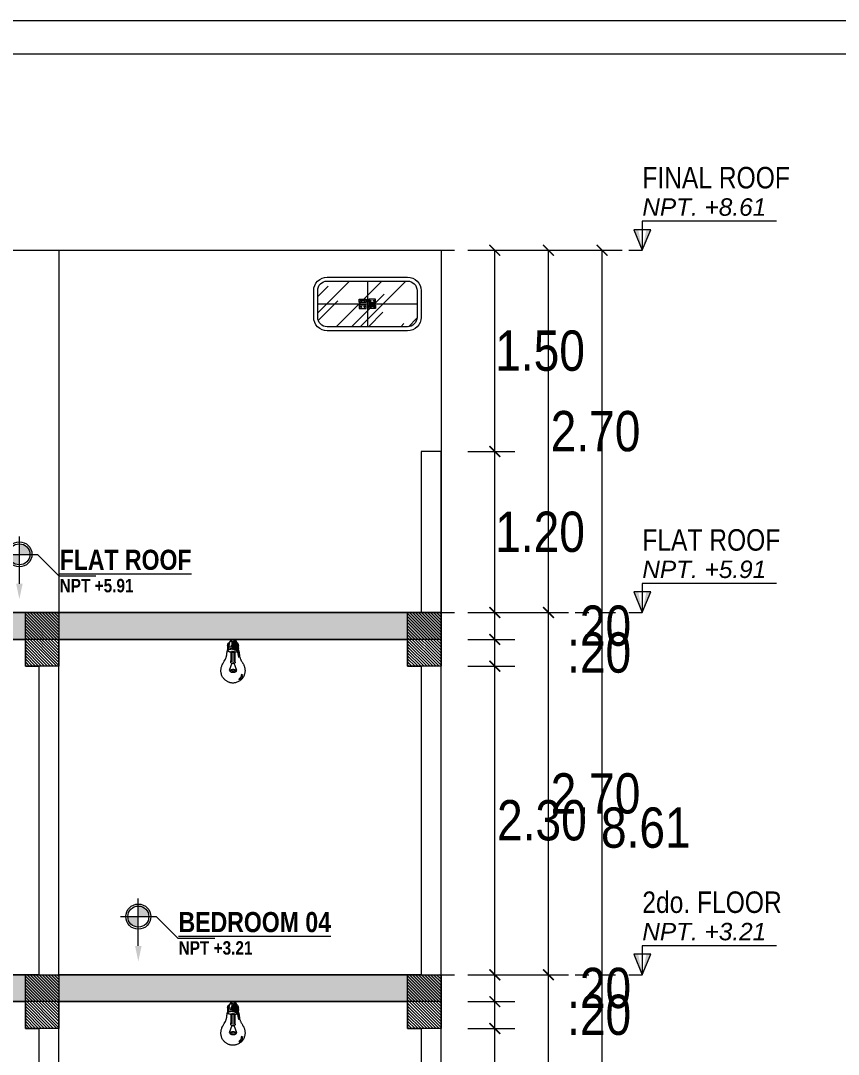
# Model space of a CAD drawing. Header units: millimetres. Extents: x 56 to 215, y 47 to 103.
# Drawn here: x 130.59 to 136.69, y 94.95 to 102.66 of the extents above; entities that cross this region are included whole.
import ezdxf
from ezdxf.enums import TextEntityAlignment as Align

# ---------------------------------------------------------------- set-up
doc = ezdxf.new("R2010")
doc.units = ezdxf.units.MM
doc.linetypes.add('DASHED2', pattern=[0.375, 0.25, -0.125])
for name, color, linetype, lineweight in [('A_Bloques', 56, 'Continuous', 15), ('A_Pared', 147, 'Continuous', 15), ('A_Texto', 43, 'Continuous', 9), ('A_Ventana', 140, 'Continuous', 9), ('E_Columna', 3, 'Continuous', 25), ('G_Proyección', 8, 'DASHED2', 15), ('G_Sombreados', 8, 'Continuous', 9), ('G_Texto', 122, 'Continuous', 20)]:
    doc.layers.add(name, color=color, linetype=linetype, lineweight=lineweight)
doc.layers.add('E_Concreto', color=157, linetype='Continuous')
doc.layers.add('G_Acotación', color=171, linetype='Continuous')
doc.styles.add('Acotacion', font='ARIALN.TTF')
doc.styles.add('AMBIENTES', font='ARIALNB.TTF', dxfattribs={"height": 0.15})
doc.styles.add('ARIAL', font='ariali.ttf', dxfattribs={"height": 0.12})
doc.styles.add('Arial Marron', font='ARIALN.TTF')
doc.styles.add('Cotas', font='ARIALNB.TTF', dxfattribs={"height": 0.1})
doc.styles.add('Niveles', font='swissck.ttf')
doc.dimstyles.new('Lenin_50', dxfattribs={"dimtxt": 0.3, "dimasz": 0.08, "dimexe": 0.15, "dimexo": 0.2, "dimgap": 0.03, "dimtad": 2, "dimtih": 1, "dimtoh": 1, "dimlfac": -1, "dimzin": 4, "dimdsep": 46, "dimtxsty": 'Acotacion', "dimblk": 'ARCHTICK', "dimcen": 0.08, "dimclrd": 256, "dimclre": 256, "dimclrt": 4, "dimazin": 1, "dimtm": 1e-09, "dimtfac": 1, "dimtmove": 2, "dimatfit": 2, "dimfxl": 1, "dimtolj": 1, "dimlwd": 13, "dimlwe": 18, "dimarcsym": 0})
pattern_1 = [(135, (242.872084, 15.284226), (0.0112253202, 0.0112253202), [])]
pattern_2 = [(135, (242.872084, 17.984226), (0.0112253202, 0.0112253202), [])]

# ---------------------------------------------------------------- blocks, each defined once
blk = doc.blocks.new('TITULP')
h = blk.add_hatch(color=1)
h.paths.add_polyline_path([(0, -0.0554), (0, -0.134), (0.0785, -0.134, 0.414214)])
h.paths.add_polyline_path([(0, -0.134), (-0.0785, -0.134, 0.414214), (0, -0.2125)])
for p, q in [((0, -0.3527), (0, 0)), ((-0.134, -0.134), (0.134, -0.134)), ((0.2939, -0.2939), (0.5699, -0.2939))]:
    blk.add_line(p, q)
at = {"lineweight": 18}
blk.add_line((0.134, -0.134), (0.2939, -0.2939), dxfattribs=at)
for radius in [0.0937, 0.0785]:
    blk.add_circle((0, -0.134), radius)
blk.add_solid([(0.0242, -0.3527), (0, -0.4678), (-0.0242, -0.3527)])
at = {"style": 'Arial Marron', "width": 1.35}
blk.add_attdef('%%USALA', text='', height=0.14, dxfattribs=at).set_placement((0.3052, -0.1124), align=Align.TOP_LEFT)
at = {"style": 'Arial Marron', "width": 1.1}
blk.add_attdef('NPT%%P0.00', text='', height=0.1, dxfattribs=at).set_placement((0.6033, -0.3972), align=Align.MIDDLE_CENTER)
at = {"style": 'Arial Marron'}
blk.add_attdef('PISO', text='', height=0.08, dxfattribs=at).set_placement((0.6033, -0.5391), align=Align.MIDDLE_CENTER)
blk = doc.blocks.new('FOCO')
at = {"color": 7, "lineweight": 13}
for points in [[(0.044, -0.034), (0.027, -0.007), (0.025, -0.006), (0.023, -0.004), (0.02, -0.003), (0.017, -0.002), (0.014, -0.001), (0.011, -0.001), (0.008, -0.001), (0.005, 0), (0.001, 0), (-0.001, 0), (-0.005, 0), (-0.008, -0.001), (-0.011, -0.001), (-0.015, -0.001), (-0.018, -0.002), (-0.021, -0.003), (-0.023, -0.004), (-0.025, -0.006), (-0.026, -0.007), (-0.028, -0.008), (-0.043, -0.034)], [(-0.086, -0.268), (-0.083, -0.264), (-0.066, -0.19), (-0.063, -0.182), (-0.058, -0.176), (-0.051, -0.171), (-0.044, -0.166), (-0.036, -0.162), (-0.028, -0.159), (-0.018, -0.155), (-0.011, -0.153), (-0.001, -0.152), (0.011, -0.153), (0.009, -0.148), (0.001, -0.147), (-0.005, -0.147), (-0.013, -0.148), (-0.02, -0.149), (-0.03, -0.15), (-0.037, -0.152), (-0.046, -0.154), (-0.05, -0.156), (-0.058, -0.159), (-0.065, -0.163), (-0.068, -0.166), (-0.07, -0.17), (-0.072, -0.177), (-0.073, -0.185), (-0.086, -0.268), (-0.086, -0.268)], [(-0.012, -0.197), (-0.012, -0.335)], [(0.021, -0.197), (0.022, -0.335)], [(-0.044, -0.471), (-0.044, -0.472), (-0.043, -0.474), (-0.043, -0.476), (-0.042, -0.477), (-0.041, -0.479), (-0.04, -0.48), (-0.039, -0.482), (-0.038, -0.483), (-0.037, -0.484), (-0.035, -0.486), (-0.033, -0.487), (-0.031, -0.488), (-0.029, -0.489), (-0.027, -0.49), (-0.025, -0.491), (-0.022, -0.492), (-0.02, -0.493), (-0.017, -0.493), (-0.014, -0.494), (-0.012, -0.495), (-0.009, -0.495), (-0.006, -0.495), (-0.003, -0.496), (0, -0.496), (0.003, -0.496), (0.006, -0.496), (0.008, -0.495), (0.011, -0.495), (0.014, -0.495), (0.017, -0.494), (0.02, -0.494), (0.022, -0.493), (0.025, -0.492), (0.027, -0.492), (0.03, -0.491), (0.032, -0.49), (0.034, -0.489), (0.036, -0.487), (0.038, -0.486), (0.04, -0.485), (0.041, -0.484), (0.043, -0.482), (0.044, -0.481), (0.045, -0.479), (0.046, -0.478), (0.047, -0.476), (0.047, -0.475), (0.048, -0.473), (0.048, -0.472), (0.048, -0.47), (0.048, -0.468), (0.047, -0.467), (0.047, -0.465), (0.046, -0.464), (0.045, -0.462), (0.044, -0.461), (0.043, -0.459), (0.041, -0.458), (0.04, -0.457), (0.038, -0.455), (0.036, -0.454), (0.034, -0.453), (0.032, -0.452), (0.03, -0.451), (0.027, -0.45), (0.025, -0.449), (0.022, -0.449), (0.02, -0.448), (0.017, -0.447), (0.014, -0.447), (0.011, -0.447), (0.008, -0.446), (0.006, -0.446), (0.003, -0.446), (0, -0.446), (-0.003, -0.446), (-0.006, -0.446), (-0.009, -0.447), (-0.012, -0.447), (-0.014, -0.448), (-0.017, -0.448), (-0.02, -0.449), (-0.022, -0.45), (-0.025, -0.451), (-0.027, -0.452), (-0.029, -0.453), (-0.031, -0.454), (-0.033, -0.455), (-0.035, -0.456), (-0.037, -0.457), (-0.038, -0.459), (-0.039, -0.46), (-0.04, -0.462), (-0.041, -0.463), (-0.042, -0.465), (-0.043, -0.466), (-0.043, -0.468), (-0.044, -0.469), (-0.044, -0.471)], [(-0.082, -0.599), (-0.098, -0.591), (-0.113, -0.582), (-0.124, -0.573), (-0.131, -0.563), (-0.136, -0.553), (-0.14, -0.544), (-0.142, -0.535), (-0.121, -0.522), (-0.119, -0.535), (-0.116, -0.548), (-0.111, -0.562), (-0.104, -0.573), (-0.095, -0.585), (-0.082, -0.599), (-0.082, -0.599)]]:
    blk.add_lwpolyline(points, dxfattribs=at)
at = {"color": 47, "lineweight": 13}
blk.add_lwpolyline([(0.028, -0.028), (0.02, -0.003), (0.017, -0.002), (0.014, -0.001), (0.011, -0.001), (0.008, -0.001), (0.005, 0), (0.001, 0), (-0.001, 0), (-0.005, 0), (-0.008, -0.026)], dxfattribs=at)
at = {"color": 254, "lineweight": 13}
for points in [[(-0.069, -0.149), (-0.072, -0.151), (-0.074, -0.153), (-0.075, -0.155), (-0.076, -0.156), (-0.077, -0.157), (-0.078, -0.159), (-0.078, -0.159), (-0.079, -0.161), (-0.079, -0.163), (-0.079, -0.165), (-0.081, -0.173), (-0.091, -0.239), (-0.093, -0.249), (-0.095, -0.256), (-0.097, -0.265), (-0.101, -0.276), (-0.105, -0.285), (-0.108, -0.293), (-0.111, -0.3), (-0.114, -0.306), (-0.12, -0.318), (-0.126, -0.328), (-0.132, -0.338), (-0.137, -0.345), (-0.145, -0.359), (-0.151, -0.369), (-0.156, -0.377), (-0.16, -0.386), (-0.164, -0.397), (-0.167, -0.407), (-0.17, -0.417), (-0.172, -0.426), (-0.174, -0.436), (-0.175, -0.448), (-0.176, -0.462), (-0.176, -0.476), (-0.175, -0.486), (-0.173, -0.496), (-0.171, -0.505), (-0.169, -0.516), (-0.165, -0.528), (-0.162, -0.538), (-0.158, -0.548), (-0.153, -0.557), (-0.146, -0.568), (-0.138, -0.579), (-0.131, -0.588), (-0.124, -0.595), (-0.116, -0.602), (-0.108, -0.609), (-0.1, -0.616), (-0.09, -0.622), (-0.079, -0.629), (-0.068, -0.635), (-0.055, -0.64), (-0.044, -0.644), (-0.035, -0.646), (-0.024, -0.648), (-0.015, -0.65), (-0.004, -0.651), (0.006, -0.651), (0.017, -0.651), (0.026, -0.65), (0.036, -0.647), (0.044, -0.646), (0.054, -0.643), (0.063, -0.64), (0.071, -0.637), (0.079, -0.633), (0.087, -0.629), (0.094, -0.625), (0.102, -0.62), (0.11, -0.614), (0.118, -0.608), (0.125, -0.602), (0.132, -0.595), (0.14, -0.587), (0.146, -0.579), (0.152, -0.573), (0.158, -0.563), (0.164, -0.553), (0.17, -0.541), (0.174, -0.529), (0.177, -0.518), (0.18, -0.506), (0.182, -0.495), (0.183, -0.484), (0.183, -0.474), (0.183, -0.464), (0.183, -0.453), (0.182, -0.443), (0.181, -0.431), (0.179, -0.42), (0.176, -0.41), (0.172, -0.398), (0.168, -0.387), (0.163, -0.378), (0.157, -0.367), (0.151, -0.357), (0.146, -0.347), (0.14, -0.337), (0.135, -0.326), (0.125, -0.311), (0.117, -0.295), (0.112, -0.287), (0.11, -0.28), (0.107, -0.272), (0.104, -0.262), (0.102, -0.254), (0.099, -0.245), (0.098, -0.232), (0.096, -0.218), (0.094, -0.207), (0.092, -0.192), (0.091, -0.182), (0.09, -0.174), (0.087, -0.165), (0.087, -0.163), (0.086, -0.16), (0.086, -0.159), (0.086, -0.159), (0.085, -0.157), (0.084, -0.156), (0.082, -0.154), (0.08, -0.153), (0.078, -0.15), (0.074, -0.149), (0.07, -0.146), (0.066, -0.145), (0.062, -0.143), (0.058, -0.142), (0.054, -0.141), (0.049, -0.14), (0.045, -0.139), (0.04, -0.138), (0.036, -0.138), (0.031, -0.137), (0.026, -0.137), (0.022, -0.136), (0.017, -0.136), (0.012, -0.136), (0.008, -0.136), (0.004, -0.136), (0, -0.136), (-0.006, -0.136), (-0.01, -0.136), (-0.014, -0.136), (-0.019, -0.137), (-0.024, -0.137), (-0.028, -0.138), (-0.033, -0.138), (-0.038, -0.139), (-0.042, -0.14), (-0.046, -0.141), (-0.05, -0.142), (-0.054, -0.143), (-0.058, -0.145), (-0.061, -0.146), (-0.065, -0.148), (-0.069, -0.149), (-0.069, -0.149)], [(-0.062, -0.089), (-0.06, -0.091), (-0.052, -0.085), (-0.045, -0.082), (-0.036, -0.08), (-0.038, -0.078), (-0.043, -0.078), (-0.049, -0.079), (-0.056, -0.083), (-0.062, -0.089), (-0.062, -0.089)], [(-0.061, -0.066), (-0.059, -0.068), (-0.051, -0.063), (-0.043, -0.059), (-0.034, -0.057), (-0.036, -0.055), (-0.042, -0.055), (-0.049, -0.057), (-0.056, -0.061), (-0.061, -0.066), (-0.061, -0.066)], [(-0.06, -0.109), (-0.057, -0.111), (-0.048, -0.107), (-0.039, -0.103), (-0.031, -0.101), (-0.032, -0.099), (-0.038, -0.099), (-0.046, -0.101), (-0.054, -0.104), (-0.06, -0.109), (-0.06, -0.109)], [(-0.054, -0.13), (-0.05, -0.132), (-0.04, -0.127), (-0.032, -0.124), (-0.023, -0.122), (-0.025, -0.12), (-0.031, -0.12), (-0.038, -0.122), (-0.046, -0.125), (-0.054, -0.13), (-0.054, -0.13)], [(-0.005, -0.35), (-0.005, -0.351), (-0.005, -0.351), (-0.005, -0.351), (-0.005, -0.352), (-0.005, -0.352), (-0.004, -0.352), (-0.004, -0.353), (-0.004, -0.353), (-0.004, -0.353), (-0.004, -0.354), (-0.004, -0.354), (-0.004, -0.354), (-0.003, -0.355), (-0.003, -0.355), (-0.003, -0.355), (-0.003, -0.355), (-0.003, -0.356), (-0.002, -0.356), (-0.002, -0.356), (-0.002, -0.356), (-0.002, -0.356), (-0.001, -0.356), (-0.001, -0.356), (-0.001, -0.356), (-0.001, -0.356), (0, -0.356), (0, -0.356), (0, -0.356), (0, -0.356), (0, -0.356), (0.001, -0.356), (0.001, -0.356), (0.001, -0.356), (0.001, -0.355), (0.002, -0.355), (0.002, -0.355), (0.002, -0.355), (0.002, -0.354), (0.002, -0.354), (0.002, -0.354), (0.003, -0.353), (0.003, -0.353), (0.003, -0.353), (0.003, -0.352), (0.003, -0.352), (0.003, -0.351), (0.003, -0.351), (0.003, -0.351), (0.003, -0.35), (0.003, -0.35), (0.003, -0.35), (0.003, -0.349), (0.003, -0.349), (0.003, -0.348), (0.003, -0.348), (0.003, -0.348), (0.003, -0.347), (0.003, -0.347), (0.002, -0.347), (0.002, -0.346), (0.002, -0.346), (0.002, -0.346), (0.002, -0.345), (0.002, -0.345), (0.001, -0.345), (0.001, -0.345), (0.001, -0.344), (0.001, -0.344), (0, -0.344), (0, -0.344), (0, -0.344), (0, -0.344), (0, -0.344), (-0.001, -0.344), (-0.001, -0.344), (-0.001, -0.344), (-0.001, -0.344), (-0.002, -0.344), (-0.002, -0.344), (-0.002, -0.344), (-0.002, -0.344), (-0.003, -0.345), (-0.003, -0.345), (-0.003, -0.345), (-0.003, -0.345), (-0.003, -0.346), (-0.004, -0.346), (-0.004, -0.346), (-0.004, -0.346), (-0.004, -0.347), (-0.004, -0.347), (-0.004, -0.347), (-0.004, -0.348), (-0.005, -0.348), (-0.005, -0.349), (-0.005, -0.349), (-0.005, -0.349), (-0.005, -0.35), (-0.005, -0.35)]]:
    blk.add_lwpolyline(points, dxfattribs=at)
at = {"color": 31, "lineweight": 13}
for points in [[(0.08, -0.153), (0.081, -0.149), (0.081, -0.147), (0.081, -0.146), (0.08, -0.142), (0.081, -0.14), (0.082, -0.137), (0.083, -0.136), (0.084, -0.133), (0.084, -0.13), (0.083, -0.128), (0.082, -0.126), (0.08, -0.124), (0.079, -0.121), (0.079, -0.12), (0.08, -0.118), (0.081, -0.116), (0.083, -0.114), (0.084, -0.113), (0.084, -0.111), (0.083, -0.109), (0.082, -0.107), (0.08, -0.105), (0.08, -0.103), (0.079, -0.101), (0.08, -0.099), (0.081, -0.097), (0.083, -0.095), (0.085, -0.093), (0.085, -0.091), (0.084, -0.088), (0.083, -0.087), (0.081, -0.085), (0.079, -0.082), (0.078, -0.079), (0.079, -0.076), (0.081, -0.074), (0.082, -0.072), (0.082, -0.07), (0.081, -0.069), (0.08, -0.067), (0.078, -0.064), (0.074, -0.059), (0.066, -0.051), (0.06, -0.045), (0.056, -0.041), (0.051, -0.039), (0.047, -0.036), (0.04, -0.032), (0.03, -0.028), (0.022, -0.027), (0.014, -0.026), (0.003, -0.025), (-0.008, -0.026), (-0.018, -0.026), (-0.026, -0.027), (-0.033, -0.029), (-0.039, -0.031), (-0.043, -0.033), (-0.047, -0.036), (-0.05, -0.038), (-0.053, -0.041), (-0.063, -0.054), (-0.07, -0.065), (-0.073, -0.071), (-0.074, -0.073), (-0.074, -0.075), (-0.074, -0.077), (-0.073, -0.079), (-0.072, -0.081), (-0.071, -0.083), (-0.072, -0.085), (-0.073, -0.087), (-0.074, -0.088), (-0.075, -0.09), (-0.076, -0.092), (-0.077, -0.094), (-0.077, -0.097), (-0.076, -0.098), (-0.075, -0.1), (-0.074, -0.102), (-0.072, -0.104), (-0.072, -0.106), (-0.072, -0.107), (-0.074, -0.11), (-0.076, -0.112), (-0.076, -0.114), (-0.076, -0.117), (-0.075, -0.119), (-0.074, -0.121), (-0.073, -0.123), (-0.072, -0.125), (-0.073, -0.127), (-0.074, -0.13), (-0.075, -0.131), (-0.076, -0.133), (-0.077, -0.135), (-0.077, -0.137), (-0.077, -0.138), (-0.075, -0.141), (-0.074, -0.143), (-0.073, -0.145), (-0.073, -0.147), (-0.074, -0.149), (-0.073, -0.153), (-0.072, -0.153)], [(0.079, -0.153), (0.08, -0.153), (0.08, -0.153)]]:
    blk.add_lwpolyline(points, dxfattribs=at)
at = {"color": 21, "lineweight": 13}
for points in [[(0.001, -0.127), (0.02, -0.126), (-0.009, -0.123), (-0.007, -0.122), (-0.004, -0.12), (0.001, -0.119), (0.007, -0.117), (0.014, -0.116), (0.022, -0.116), (0.032, -0.115), (0.042, -0.114), (0.053, -0.114), (0.036, -0.11), (0.026, -0.108), (0.017, -0.108), (0.005, -0.108), (-0.011, -0.109), (-0.024, -0.111), (-0.036, -0.114), (-0.048, -0.118), (-0.053, -0.12), (-0.058, -0.121), (-0.061, -0.122), (-0.062, -0.121), (-0.062, -0.119), (-0.061, -0.117), (-0.058, -0.114), (-0.053, -0.111), (-0.046, -0.108), (-0.038, -0.104), (-0.027, -0.101), (-0.014, -0.098), (-0.001, -0.097), (0.012, -0.094), (0.036, -0.092), (0.021, -0.089), (0.01, -0.087), (-0.005, -0.088), (-0.02, -0.09), (-0.031, -0.092), (-0.04, -0.094), (-0.048, -0.097), (-0.055, -0.099), (-0.061, -0.101), (-0.064, -0.102), (-0.066, -0.102), (-0.066, -0.1), (-0.064, -0.098), (-0.062, -0.095), (-0.057, -0.092), (-0.051, -0.088), (-0.044, -0.085), (-0.035, -0.082), (-0.025, -0.079), (-0.01, -0.076), (0.001, -0.074), (0.011, -0.072), (0.026, -0.072), (0.011, -0.069), (-0.001, -0.068), (-0.011, -0.068), (-0.022, -0.068), (-0.033, -0.07), (-0.041, -0.072), (-0.048, -0.074), (-0.059, -0.078), (-0.06, -0.078), (-0.061, -0.077), (-0.061, -0.075), (-0.06, -0.072), (-0.057, -0.07), (-0.054, -0.067), (-0.047, -0.064), (-0.04, -0.061), (-0.034, -0.059), (-0.027, -0.057), (-0.02, -0.056), (-0.011, -0.055), (-0.001, -0.055), (0.008, -0.054), (0.024, -0.054), (0.015, -0.052), (0.008, -0.05), (-0.001, -0.049), (-0.008, -0.048), (-0.015, -0.048), (-0.023, -0.048), (-0.029, -0.049), (-0.035, -0.05), (-0.043, -0.052), (-0.049, -0.053), (-0.051, -0.053), (-0.052, -0.051), (-0.051, -0.049), (-0.049, -0.047), (-0.047, -0.045), (-0.044, -0.044), (-0.04, -0.042), (-0.035, -0.041), (-0.024, -0.039), (-0.013, -0.038), (0.008, -0.036), (-0.019, -0.035), (-0.025, -0.035), (-0.028, -0.034), (-0.029, -0.033), (-0.028, -0.03), (-0.03, -0.029), (-0.033, -0.029), (-0.039, -0.031), (-0.043, -0.033), (-0.047, -0.036), (-0.05, -0.038), (-0.053, -0.041), (-0.063, -0.054), (-0.07, -0.065), (-0.073, -0.071), (-0.074, -0.073), (-0.074, -0.075), (-0.074, -0.077), (-0.073, -0.079), (-0.072, -0.081), (-0.071, -0.083), (-0.072, -0.085), (-0.073, -0.087), (-0.074, -0.088), (-0.075, -0.09), (-0.076, -0.092), (-0.077, -0.094), (-0.077, -0.097), (-0.076, -0.098), (-0.075, -0.1), (-0.074, -0.102), (-0.072, -0.104), (-0.072, -0.106), (-0.072, -0.107), (-0.074, -0.11), (-0.076, -0.112), (-0.076, -0.114), (-0.076, -0.117), (-0.075, -0.119), (-0.074, -0.121), (-0.073, -0.123), (-0.072, -0.125), (-0.073, -0.127), (-0.074, -0.13), (-0.075, -0.131), (-0.076, -0.133), (-0.077, -0.135), (-0.077, -0.137), (-0.077, -0.138), (-0.075, -0.141), (-0.074, -0.143), (-0.073, -0.145), (-0.073, -0.151), (-0.06, -0.142), (-0.052, -0.139), (-0.042, -0.136), (-0.031, -0.133), (-0.022, -0.13), (-0.012, -0.129), (0.001, -0.127), (0.001, -0.127)], [(0.081, -0.069), (0.081, -0.071), (0.081, -0.073), (0.08, -0.075), (0.077, -0.072), (0.073, -0.069), (0.069, -0.067), (0.063, -0.065), (0.054, -0.063), (0.052, -0.059), (0.057, -0.06), (0.061, -0.061), (0.063, -0.06), (0.064, -0.058), (0.063, -0.055), (0.061, -0.052), (0.057, -0.048), (0.052, -0.043), (0.044, -0.038), (0.044, -0.034), (0.048, -0.036), (0.052, -0.039), (0.058, -0.043), (0.063, -0.048), (0.067, -0.052), (0.071, -0.057), (0.075, -0.061), (0.079, -0.065), (0.081, -0.069), (0.081, -0.069)], [(0.084, -0.093), (0.083, -0.095), (0.081, -0.092), (0.079, -0.091), (0.077, -0.089), (0.073, -0.088), (0.068, -0.086), (0.062, -0.085), (0.055, -0.082), (0.054, -0.077), (0.061, -0.08), (0.067, -0.082), (0.071, -0.082), (0.074, -0.082), (0.076, -0.081), (0.078, -0.079), (0.079, -0.081), (0.081, -0.085), (0.083, -0.087), (0.085, -0.09), (0.084, -0.093), (0.084, -0.093)], [(0.084, -0.112), (0.083, -0.114), (0.082, -0.112), (0.08, -0.111), (0.076, -0.109), (0.072, -0.108), (0.066, -0.107), (0.059, -0.106), (0.057, -0.1), (0.065, -0.101), (0.071, -0.102), (0.076, -0.101), (0.079, -0.099), (0.079, -0.101), (0.079, -0.103), (0.08, -0.104), (0.082, -0.107), (0.084, -0.11), (0.084, -0.112), (0.084, -0.112)], [(0.083, -0.136), (0.082, -0.133), (0.08, -0.131), (0.076, -0.128), (0.072, -0.125), (0.068, -0.124), (0.064, -0.123), (0.066, -0.12), (0.071, -0.12), (0.076, -0.12), (0.08, -0.118), (0.079, -0.12), (0.079, -0.122), (0.08, -0.124), (0.082, -0.127), (0.084, -0.13), (0.084, -0.133), (0.083, -0.136), (0.083, -0.136)], [(0.081, -0.148), (0.079, -0.146), (0.076, -0.144), (0.073, -0.142), (0.07, -0.14), (0.067, -0.139), (0.065, -0.137), (0.069, -0.136), (0.073, -0.137), (0.077, -0.139), (0.081, -0.141), (0.08, -0.142), (0.08, -0.145), (0.081, -0.148), (0.081, -0.148)]]:
    blk.add_lwpolyline(points, dxfattribs=at)
at = {"color": 252, "lineweight": 13}
for points in [[(-0.075, -0.168), (-0.075, -0.169), (-0.075, -0.171), (-0.074, -0.173), (-0.073, -0.174), (-0.071, -0.176), (-0.07, -0.177), (-0.068, -0.179), (-0.065, -0.18), (-0.063, -0.182), (-0.06, -0.183), (-0.057, -0.184), (-0.054, -0.186), (-0.05, -0.187), (-0.046, -0.188), (-0.042, -0.189), (-0.038, -0.19), (-0.034, -0.191), (-0.029, -0.191), (-0.025, -0.192), (-0.02, -0.193), (-0.015, -0.193), (-0.01, -0.193), (-0.005, -0.194), (0, -0.194), (0.005, -0.194), (0.01, -0.194), (0.015, -0.194), (0.019, -0.193), (0.024, -0.193), (0.029, -0.192), (0.034, -0.192), (0.038, -0.191), (0.043, -0.19), (0.047, -0.189), (0.051, -0.189), (0.055, -0.187), (0.059, -0.186), (0.062, -0.185), (0.065, -0.184), (0.068, -0.183), (0.071, -0.181), (0.073, -0.18), (0.075, -0.178), (0.077, -0.177), (0.079, -0.175), (0.08, -0.173), (0.081, -0.172), (0.082, -0.17), (0.082, -0.168), (0.082, -0.167), (0.082, -0.165), (0.081, -0.163), (0.08, -0.162), (0.079, -0.16), (0.077, -0.159), (0.075, -0.157), (0.073, -0.156), (0.071, -0.154), (0.068, -0.153), (0.065, -0.151), (0.062, -0.15), (0.059, -0.149), (0.055, -0.148), (0.051, -0.147), (0.047, -0.146), (0.043, -0.145), (0.038, -0.144), (0.034, -0.143), (0.029, -0.143), (0.024, -0.142), (0.019, -0.142), (0.015, -0.142), (0.01, -0.141), (0.005, -0.141), (0, -0.141), (-0.005, -0.142), (-0.01, -0.142), (-0.015, -0.142), (-0.02, -0.143), (-0.025, -0.143), (-0.029, -0.144), (-0.034, -0.145), (-0.038, -0.145), (-0.042, -0.146), (-0.046, -0.147), (-0.05, -0.148), (-0.054, -0.15), (-0.057, -0.151), (-0.06, -0.152), (-0.063, -0.153), (-0.065, -0.155), (-0.068, -0.156), (-0.07, -0.158), (-0.071, -0.159), (-0.073, -0.161), (-0.074, -0.163), (-0.075, -0.164), (-0.075, -0.166), (-0.075, -0.168)], [(-0.01, -0.349), (-0.046, -0.461), (-0.04, -0.463), (-0.033, -0.466), (-0.023, -0.469), (-0.015, -0.471), (-0.007, -0.472), (0.001, -0.473), (0.009, -0.472), (0.021, -0.471), (0.03, -0.469), (0.039, -0.466), (0.047, -0.462), (0.054, -0.459), (0.018, -0.349)]]:
    blk.add_lwpolyline(points, dxfattribs=at)
at = {"color": 253, "lineweight": 13}
blk.add_lwpolyline([(0.035, -0.348), (0.034, -0.318), (0.031, -0.314), (0.032, -0.189), (0.028, -0.176), (0.017, -0.176), (0.009, -0.182), (-0.001, -0.182), (-0.009, -0.176), (-0.02, -0.176), (-0.024, -0.189), (-0.022, -0.314), (-0.024, -0.318), (-0.027, -0.348), (-0.013, -0.359), (-0.006, -0.359), (-0.003, -0.362), (0.013, -0.362), (0.016, -0.359), (0.022, -0.359), (0.035, -0.348), (0.035, -0.348)], dxfattribs=at)
at = {"color": 251, "lineweight": 13}
for points in [[(-0.007, -0.194), (-0.007, -0.332)], [(0.016, -0.332), (0.016, -0.193)]]:
    blk.add_lwpolyline(points, dxfattribs=at)
blk = doc.blocks.new('_ArchTick')
at = {"color": 0, "linetype": 'ByBlock', "const_width": 0.15}
blk.add_lwpolyline([(-0.5, -0.5), (0.5, 0.5)], dxfattribs=at)
blk = doc.blocks.new('*D223')
at = {"layer": 'Defpoints', "color": 0, "transparency": 16777216}
for p in [(133.726, 95.1475), (134.126, 95.1475), (133.726, 92.4875)]:
    blk.add_point(p, dxfattribs=at)
at = {"layer": 'G_Acotación', "lineweight": 18, "transparency": 16777216}
for p, q in [((133.926, 95.1475), (134.276, 95.1475)), ((133.926, 92.4875), (134.276, 92.4875))]:
    blk.add_line(p, q, dxfattribs=at)
at = {"layer": 'G_Acotación', "lineweight": 13, "transparency": 16777216}
blk.add_line((134.126, 92.4875), (134.126, 95.1475), dxfattribs=at)
at = {"layer": 'G_Acotación', "lineweight": 13, "transparency": 16777216, "xscale": 0.08, "yscale": 0.08, "zscale": 0.08}
for p, rotation in [((134.126, 95.1475), 90.00000000000371), ((134.126, 92.4875), 270.0000000000037)]:
    blk.add_blockref('_ArchTick', p, dxfattribs=dict(at, rotation=rotation))
at = {"layer": 'G_Acotación', "color": 4, "lineweight": 5, "transparency": 16777216, "insert": (134.4775, 93.8175), "char_height": 0.3, "attachment_point": 5, "style": 'Acotacion'}
blk.add_mtext('\\A1;2.66', dxfattribs=at)
blk = doc.blocks.new('*D224')
at = {"layer": 'Defpoints', "color": 0, "transparency": 16777216}
for p in [(133.726, 95.3475), (134.126, 95.3475), (133.726, 95.1475)]:
    blk.add_point(p, dxfattribs=at)
at = {"layer": 'G_Acotación', "lineweight": 18, "transparency": 16777216}
for p, q in [((133.926, 95.3475), (134.276, 95.3475)), ((133.926, 95.1475), (134.276, 95.1475))]:
    blk.add_line(p, q, dxfattribs=at)
at = {"layer": 'G_Acotación', "lineweight": 13, "transparency": 16777216}
blk.add_line((134.126, 95.1475), (134.126, 95.3475), dxfattribs=at)
at = {"layer": 'G_Acotación', "lineweight": 13, "transparency": 16777216, "xscale": 0.08, "yscale": 0.08, "zscale": 0.08}
for p, rotation in [((134.126, 95.3475), 90.00000000000371), ((134.126, 95.1475), 270.0000000000037)]:
    blk.add_blockref('_ArchTick', p, dxfattribs=dict(at, rotation=rotation))
at = {"layer": 'G_Acotación', "color": 4, "lineweight": 5, "transparency": 16777216, "insert": (134.9037, 95.2475), "char_height": 0.3, "attachment_point": 5, "style": 'Acotacion'}
blk.add_mtext('\\A1;.20', dxfattribs=at)
blk = doc.blocks.new('*D225')
at = {"layer": 'Defpoints', "color": 0, "transparency": 16777216}
for p in [(133.726, 95.5475), (134.126, 95.5475), (133.726, 95.3475)]:
    blk.add_point(p, dxfattribs=at)
at = {"layer": 'G_Acotación', "lineweight": 18, "transparency": 16777216}
for p, q in [((133.926, 95.5475), (134.276, 95.5475)), ((133.926, 95.3475), (134.276, 95.3475))]:
    blk.add_line(p, q, dxfattribs=at)
at = {"layer": 'G_Acotación', "lineweight": 13, "transparency": 16777216}
blk.add_line((134.126, 95.3475), (134.126, 95.5475), dxfattribs=at)
at = {"layer": 'G_Acotación', "lineweight": 13, "transparency": 16777216, "xscale": 0.08, "yscale": 0.08, "zscale": 0.08}
for p, rotation in [((134.126, 95.5475), 90.00000000000371), ((134.126, 95.3475), 270.0000000000037)]:
    blk.add_blockref('_ArchTick', p, dxfattribs=dict(at, rotation=rotation))
at = {"layer": 'G_Acotación', "color": 4, "lineweight": 5, "transparency": 16777216, "insert": (134.9037, 95.4475), "char_height": 0.3, "attachment_point": 5, "style": 'Acotacion'}
blk.add_mtext('\\A1;.20', dxfattribs=at)
blk = doc.blocks.new('*D226')
at = {"layer": 'Defpoints', "color": 0, "transparency": 16777216}
for p in [(133.726, 97.8475), (134.126, 97.8475), (133.726, 95.5475)]:
    blk.add_point(p, dxfattribs=at)
at = {"layer": 'G_Acotación', "lineweight": 18, "transparency": 16777216}
for p, q in [((133.926, 97.8475), (134.276, 97.8475)), ((133.926, 95.5475), (134.276, 95.5475))]:
    blk.add_line(p, q, dxfattribs=at)
at = {"layer": 'G_Acotación', "lineweight": 13, "transparency": 16777216}
blk.add_line((134.126, 95.5475), (134.126, 97.8475), dxfattribs=at)
at = {"layer": 'G_Acotación', "lineweight": 13, "transparency": 16777216, "xscale": 0.08, "yscale": 0.08, "zscale": 0.08}
for p, rotation in [((134.126, 97.8475), 90.00000000000371), ((134.126, 95.5475), 270.0000000000037)]:
    blk.add_blockref('_ArchTick', p, dxfattribs=dict(at, rotation=rotation))
at = {"layer": 'G_Acotación', "color": 4, "lineweight": 5, "transparency": 16777216, "insert": (134.4772, 96.6975), "char_height": 0.3, "attachment_point": 5, "style": 'Acotacion'}
blk.add_mtext('\\A1;2.30', dxfattribs=at)
blk = doc.blocks.new('*D227')
at = {"layer": 'Defpoints', "color": 0, "transparency": 16777216}
for p in [(133.726, 98.0475), (134.126, 98.0475), (133.726, 97.8475)]:
    blk.add_point(p, dxfattribs=at)
at = {"layer": 'G_Acotación', "lineweight": 18, "transparency": 16777216}
for p, q in [((133.926, 98.0475), (134.276, 98.0475)), ((133.926, 97.8475), (134.276, 97.8475))]:
    blk.add_line(p, q, dxfattribs=at)
at = {"layer": 'G_Acotación', "lineweight": 13, "transparency": 16777216}
blk.add_line((134.126, 97.8475), (134.126, 98.0475), dxfattribs=at)
at = {"layer": 'G_Acotación', "lineweight": 13, "transparency": 16777216, "xscale": 0.08, "yscale": 0.08, "zscale": 0.08}
for p, rotation in [((134.126, 98.0475), 90.00000000000371), ((134.126, 97.8475), 270.0000000000037)]:
    blk.add_blockref('_ArchTick', p, dxfattribs=dict(at, rotation=rotation))
at = {"layer": 'G_Acotación', "color": 4, "lineweight": 5, "transparency": 16777216, "insert": (134.9037, 97.9475), "char_height": 0.3, "attachment_point": 5, "style": 'Acotacion'}
blk.add_mtext('\\A1;.20', dxfattribs=at)
blk = doc.blocks.new('*D287')
at = {"layer": 'Defpoints', "color": 0, "transparency": 16777216}
for p in [(133.726, 98.2475), (134.126, 98.2475), (133.726, 98.0475)]:
    blk.add_point(p, dxfattribs=at)
at = {"layer": 'G_Acotación', "lineweight": 18, "transparency": 16777216}
for p, q in [((133.926, 98.2475), (134.276, 98.2475)), ((133.926, 98.0475), (134.276, 98.0475))]:
    blk.add_line(p, q, dxfattribs=at)
at = {"layer": 'G_Acotación', "lineweight": 13, "transparency": 16777216}
blk.add_line((134.126, 98.0475), (134.126, 98.2475), dxfattribs=at)
at = {"layer": 'G_Acotación', "lineweight": 13, "transparency": 16777216, "xscale": 0.08, "yscale": 0.08, "zscale": 0.08}
for p, rotation in [((134.126, 98.2475), 90.00000000000371), ((134.126, 98.0475), 270.0000000000037)]:
    blk.add_blockref('_ArchTick', p, dxfattribs=dict(at, rotation=rotation))
at = {"layer": 'G_Acotación', "color": 4, "lineweight": 5, "transparency": 16777216, "insert": (134.9037, 98.1475), "char_height": 0.3, "attachment_point": 5, "style": 'Acotacion'}
blk.add_mtext('\\A1;.20', dxfattribs=at)
blk = doc.blocks.new('*D288')
at = {"layer": 'Defpoints', "color": 0, "transparency": 16777216}
for p in [(133.726, 99.4475), (134.126, 99.4475), (133.726, 98.2475)]:
    blk.add_point(p, dxfattribs=at)
at = {"layer": 'G_Acotación', "lineweight": 18, "transparency": 16777216}
for p, q in [((133.926, 99.4475), (134.276, 99.4475)), ((133.926, 98.2475), (134.276, 98.2475))]:
    blk.add_line(p, q, dxfattribs=at)
at = {"layer": 'G_Acotación', "lineweight": 13, "transparency": 16777216}
blk.add_line((134.126, 98.2475), (134.126, 99.4475), dxfattribs=at)
at = {"layer": 'G_Acotación', "lineweight": 13, "transparency": 16777216, "xscale": 0.08, "yscale": 0.08, "zscale": 0.08}
for p, rotation in [((134.126, 99.4475), 90.00000000000371), ((134.126, 98.2475), 270.0000000000037)]:
    blk.add_blockref('_ArchTick', p, dxfattribs=dict(at, rotation=rotation))
at = {"layer": 'G_Acotación', "color": 4, "lineweight": 5, "transparency": 16777216, "insert": (134.4636, 98.8475), "char_height": 0.3, "attachment_point": 5, "style": 'Acotacion'}
blk.add_mtext('\\A1;1.20', dxfattribs=at)
blk = doc.blocks.new('*D289')
at = {"layer": 'Defpoints', "color": 0, "transparency": 16777216}
for p in [(133.726, 100.9475), (134.126, 100.9475), (133.726, 99.4475)]:
    blk.add_point(p, dxfattribs=at)
at = {"layer": 'G_Acotación', "lineweight": 18, "transparency": 16777216}
for p, q in [((133.926, 100.9475), (134.276, 100.9475)), ((133.926, 99.4475), (134.276, 99.4475))]:
    blk.add_line(p, q, dxfattribs=at)
at = {"layer": 'G_Acotación', "lineweight": 13, "transparency": 16777216}
blk.add_line((134.126, 99.4475), (134.126, 100.9475), dxfattribs=at)
at = {"layer": 'G_Acotación', "lineweight": 13, "transparency": 16777216, "xscale": 0.08, "yscale": 0.08, "zscale": 0.08}
for p, rotation in [((134.126, 100.9475), 90.00000000000371), ((134.126, 99.4475), 270.0000000000037)]:
    blk.add_blockref('_ArchTick', p, dxfattribs=dict(at, rotation=rotation))
at = {"layer": 'G_Acotación', "color": 4, "lineweight": 5, "transparency": 16777216, "insert": (134.4636, 100.1975), "char_height": 0.3, "attachment_point": 5, "style": 'Acotacion'}
blk.add_mtext('\\A1;1.50', dxfattribs=at)
blk = doc.blocks.new('*D290')
at = {"layer": 'Defpoints', "color": 0, "transparency": 16777216}
for p in [(133.726, 95.5475), (134.526, 95.5475), (133.726, 92.4875)]:
    blk.add_point(p, dxfattribs=at)
at = {"layer": 'G_Acotación', "lineweight": 18, "transparency": 16777216}
for p, q in [((133.926, 95.5475), (134.676, 95.5475)), ((133.926, 92.4875), (134.676, 92.4875))]:
    blk.add_line(p, q, dxfattribs=at)
at = {"layer": 'G_Acotación', "lineweight": 13, "transparency": 16777216}
blk.add_line((134.526, 92.4875), (134.526, 95.5475), dxfattribs=at)
at = {"layer": 'G_Acotación', "lineweight": 13, "transparency": 16777216, "xscale": 0.08, "yscale": 0.08, "zscale": 0.08}
for p, rotation in [((134.526, 95.5475), 90), ((134.526, 92.4875), 270)]:
    blk.add_blockref('_ArchTick', p, dxfattribs=dict(at, rotation=rotation))
at = {"layer": 'G_Acotación', "color": 4, "lineweight": 5, "transparency": 16777216, "insert": (134.8755, 94.0175), "char_height": 0.3, "attachment_point": 5, "style": 'Acotacion'}
blk.add_mtext('\\A1;3.06', dxfattribs=at)
blk = doc.blocks.new('*D228')
at = {"layer": 'Defpoints', "color": 0, "transparency": 16777216}
for p in [(133.726, 98.2475), (134.526, 98.2475), (133.726, 95.5475)]:
    blk.add_point(p, dxfattribs=at)
at = {"layer": 'G_Acotación', "lineweight": 18, "transparency": 16777216}
for p, q in [((133.926, 98.2475), (134.676, 98.2475)), ((133.926, 95.5475), (134.676, 95.5475))]:
    blk.add_line(p, q, dxfattribs=at)
at = {"layer": 'G_Acotación', "lineweight": 13, "transparency": 16777216}
blk.add_line((134.526, 95.5475), (134.526, 98.2475), dxfattribs=at)
at = {"layer": 'G_Acotación', "lineweight": 13, "transparency": 16777216, "xscale": 0.08, "yscale": 0.08, "zscale": 0.08}
for p, rotation in [((134.526, 98.2475), 90), ((134.526, 95.5475), 270)]:
    blk.add_blockref('_ArchTick', p, dxfattribs=dict(at, rotation=rotation))
at = {"layer": 'G_Acotación', "color": 4, "lineweight": 5, "transparency": 16777216, "insert": (134.8772, 96.8975), "char_height": 0.3, "attachment_point": 5, "style": 'Acotacion'}
blk.add_mtext('\\A1;2.70', dxfattribs=at)
blk = doc.blocks.new('*D229')
at = {"layer": 'Defpoints', "color": 0, "transparency": 16777216}
for p in [(133.726, 100.9475), (134.526, 100.9475), (133.726, 98.2475)]:
    blk.add_point(p, dxfattribs=at)
at = {"layer": 'G_Acotación', "lineweight": 18, "transparency": 16777216}
for p, q in [((133.926, 100.9475), (134.676, 100.9475)), ((133.926, 98.2475), (134.676, 98.2475))]:
    blk.add_line(p, q, dxfattribs=at)
at = {"layer": 'G_Acotación', "lineweight": 13, "transparency": 16777216}
blk.add_line((134.526, 98.2475), (134.526, 100.9475), dxfattribs=at)
at = {"layer": 'G_Acotación', "lineweight": 13, "transparency": 16777216, "xscale": 0.08, "yscale": 0.08, "zscale": 0.08}
for p, rotation in [((134.526, 100.9475), 90), ((134.526, 98.2475), 270)]:
    blk.add_blockref('_ArchTick', p, dxfattribs=dict(at, rotation=rotation))
at = {"layer": 'G_Acotación', "color": 4, "lineweight": 5, "transparency": 16777216, "insert": (134.8772, 99.5975), "char_height": 0.3, "attachment_point": 5, "style": 'Acotacion'}
blk.add_mtext('\\A1;2.70', dxfattribs=at)
blk = doc.blocks.new('*D230')
at = {"layer": 'Defpoints', "color": 0, "transparency": 16777216}
for p in [(133.726, 100.9475), (134.926, 100.9475), (133.726, 92.3375)]:
    blk.add_point(p, dxfattribs=at)
at = {"layer": 'G_Acotación', "lineweight": 18, "transparency": 16777216}
for p, q in [((133.926, 100.9475), (135.076, 100.9475)), ((133.926, 92.3375), (135.076, 92.3375))]:
    blk.add_line(p, q, dxfattribs=at)
at = {"layer": 'G_Acotación', "lineweight": 13, "transparency": 16777216}
blk.add_line((134.926, 92.3375), (134.926, 100.9475), dxfattribs=at)
at = {"layer": 'G_Acotación', "lineweight": 13, "transparency": 16777216, "xscale": 0.08, "yscale": 0.08, "zscale": 0.08}
for p, rotation in [((134.926, 100.9475), 90), ((134.926, 92.3375), 270)]:
    blk.add_blockref('_ArchTick', p, dxfattribs=dict(at, rotation=rotation))
at = {"layer": 'G_Acotación', "color": 4, "lineweight": 5, "transparency": 16777216, "insert": (135.2518, 96.6425), "char_height": 0.3, "attachment_point": 5, "style": 'Acotacion'}
blk.add_mtext('\\A1;8.61', dxfattribs=at)

msp = doc.modelspace()

# ---------------------------------------------------------------- hatches: boundary and pattern name
at = {"layer": 'A_Ventana', "lineweight": 5}
h = msp.add_hatch(color=256, dxfattribs=at)
edge = h.paths.add_edge_path()
edge.add_arc((133.1277, 100.57), 0.005, 0, 360)
edge = h.paths.add_edge_path()
edge.add_arc((133.1544, 100.57), 0.005, 0, 360)
h = msp.add_hatch(color=256, dxfattribs=at)
edge = h.paths.add_edge_path()
edge.add_arc((133.1977, 100.57), 0.005, 0, 360)
edge = h.paths.add_edge_path()
edge.add_arc((133.2244, 100.57), 0.005, 0, 360)
h = msp.add_hatch(color=256, dxfattribs=at)
edge = h.paths.add_edge_path()
edge.add_arc((133.1277, 100.525), 0.005, 0, 360)
edge = h.paths.add_edge_path()
edge.add_arc((133.1544, 100.525), 0.005, 0, 360)
h = msp.add_hatch(color=256, dxfattribs=at)
edge = h.paths.add_edge_path()
edge.add_arc((133.1977, 100.525), 0.005, 0, 360)
edge = h.paths.add_edge_path()
edge.add_arc((133.2244, 100.525), 0.005, 0, 360)
at = {"layer": 'E_Columna', "lineweight": 5}
h = msp.add_hatch(dxfattribs=at)
h.set_pattern_fill('LINE', color=256, scale=0.005, angle=45, style=0)
h.set_pattern_definition(pattern_2)
h.paths.add_polyline_path([(130.876, 97.8475), (130.626, 97.8475), (130.626, 98.2475), (130.876, 98.2475)])
h = msp.add_hatch(dxfattribs=at)
h.set_pattern_fill('LINE', color=256, scale=0.005, angle=45, style=0)
h.set_pattern_definition(pattern_2)
h.paths.add_polyline_path([(133.726, 97.8475), (133.476, 97.8475), (133.476, 98.2475), (133.726, 98.2475)])
h = msp.add_hatch(dxfattribs=at)
h.set_pattern_fill('LINE', color=256, scale=0.005, angle=45, style=0)
h.set_pattern_definition(pattern_1)
h.paths.add_polyline_path([(130.876, 95.1475), (130.626, 95.1475), (130.626, 95.5475), (130.876, 95.5475)])
h = msp.add_hatch(dxfattribs=at)
h.set_pattern_fill('LINE', color=256, scale=0.005, angle=45, style=0)
h.set_pattern_definition(pattern_1)
h.paths.add_polyline_path([(133.726, 95.1475), (133.476, 95.1475), (133.476, 95.5475), (133.726, 95.5475)])
at = {"layer": 'G_Sombreados', "lineweight": 5}
h = msp.add_hatch(dxfattribs=at)
h.set_pattern_fill('AR-RROOF', color=4, style=0)
h.set_pattern_definition([(45, (-31.74217, 32.8587), (0.21552615, 0.5747364), [3.81, -0.508, 1.27, -0.254]), (45, (-31.5931, 33.18737), (-0.41847994, 0.0592697), [0.762, -0.08382, 1.524, -0.1905]), (45, (-31.80503, 33.10116), (0.8136112, 1.05428207), [2.032, -0.3556, 1.016, -0.254])])
edge = h.paths.add_edge_path()
edge.add_line((132.876, 100.7175), (133.476, 100.7175))
edge.add_arc((133.476, 100.6475), 0.07, 0, 90, ccw=False)
edge.add_line((133.546, 100.6475), (133.546, 100.4475))
edge.add_arc((133.476, 100.4475), 0.07, -90, 0, ccw=False)
edge.add_line((133.476, 100.3775), (132.876, 100.3775))
edge.add_arc((132.876, 100.4475), 0.07, 180, 270, ccw=False)
edge.add_line((132.806, 100.4475), (132.806, 100.6475))
edge.add_arc((132.876, 100.6475), 0.07, 90, 180, ccw=False)
h = msp.add_hatch(dxfattribs=at)
h.set_pattern_fill('CONCRET5', color=256, scale=0.25, angle=90, style=0, pattern_type=2)
h.set_pattern_definition([(90, (54.08854, 16.1175), (0.25, 0.25), [0.0125, -0.0875, 0, -0.125, 0, -0.025]), (90, (54.16354, 16.1175), (0.25, 0.25), [0, -0.0875, 0.0125, -0.125, 0, -0.025]), (90, (54.21354, 16.1175), (0.25, 0.25), [0, -0.1, 0, -0.1125, 0.0125, -0.025]), (90, (54.31354, 16.1175), (0.25, 0.25), [0, -0.1, 0.0125, -0.1125, 0, -0.025]), (7e-15, (54.07604, 16.1175), (0.25, -0.25), [0.0125, -0.2375]), (7e-15, (54.07604, 16.2175), (0.25, -0.25), [-0.0875, 0.0125, -0.075, 0, -0.0625, 0.0125]), (7e-15, (54.07604, 16.3425), (0.25, -0.25), [0, -0.125, 0.0125, -0.0625, 0, -0.05]), (7e-15, (54.07604, 16.1425), (0.125, -0.125), [0, -0.0375, 0, -0.0375, 0, -0.05]), (7e-15, (54.08854, 16.1675), (0.125, -0.125), [0, -0.05, 0, -0.0375, 0, -0.0375]), (7e-15, (54.07604, 16.1925), (0.125, -0.125), [0, -0.05, 0, -0.05, 0, -0.025]), (7e-15, (54.10104, 16.2425), (0.125, -0.125), [0, -0.0375, 0, -0.05, 0, -0.0375]), (45, (54.07604, 16.1175), (0.25, 3e-17), [0.0176775, -0.106066, 0.0176775, -0.2121324]), (315, (54.07604, 16.2175), (0.25, 3e-17), [-0.176775, 0.0176775, -0.1414234, 0.0176775])])
h.paths.add_polyline_path([(127.726, 98.0475), (127.726, 98.2475), (133.726, 98.2475), (133.726, 98.0475)])
h = msp.add_hatch(dxfattribs=at)
h.set_pattern_fill('CONCRET5', color=256, scale=0.25, angle=90, style=0, pattern_type=2)
h.set_pattern_definition([(90, (54.08854, 13.4175), (0.25, 0.25), [0.0125, -0.0875, 0, -0.125, 0, -0.025]), (90, (54.16354, 13.4175), (0.25, 0.25), [0, -0.0875, 0.0125, -0.125, 0, -0.025]), (90, (54.21354, 13.4175), (0.25, 0.25), [0, -0.1, 0, -0.1125, 0.0125, -0.025]), (90, (54.31354, 13.4175), (0.25, 0.25), [0, -0.1, 0.0125, -0.1125, 0, -0.025]), (7e-15, (54.07604, 13.4175), (0.25, -0.25), [0.0125, -0.2375]), (7e-15, (54.07604, 13.5175), (0.25, -0.25), [-0.0875, 0.0125, -0.075, 0, -0.0625, 0.0125]), (7e-15, (54.07604, 13.6425), (0.25, -0.25), [0, -0.125, 0.0125, -0.0625, 0, -0.05]), (7e-15, (54.07604, 13.4425), (0.125, -0.125), [0, -0.0375, 0, -0.0375, 0, -0.05]), (7e-15, (54.08854, 13.4675), (0.125, -0.125), [0, -0.05, 0, -0.0375, 0, -0.0375]), (7e-15, (54.07604, 13.4925), (0.125, -0.125), [0, -0.05, 0, -0.05, 0, -0.025]), (7e-15, (54.10104, 13.5425), (0.125, -0.125), [0, -0.0375, 0, -0.05, 0, -0.0375]), (45, (54.07604, 13.4175), (0.25, 3e-17), [0.0176775, -0.106066, 0.0176775, -0.2121324]), (315, (54.07604, 13.5175), (0.25, 3e-17), [-0.176775, 0.0176775, -0.1414234, 0.0176775])])
h.paths.add_polyline_path([(127.726, 95.3475), (127.726, 95.5475), (133.726, 95.5475), (133.726, 95.3475)])

# ---------------------------------------------------------------- linework, layer by layer
at = {"lineweight": 5}
for points in [[(151.7019, 75.1029), (151.7019, 102.6587), (110.6519, 102.6587), (110.6519, 75.1029)], [(151.4519, 75.3529), (151.4519, 102.4087), (110.9019, 102.4087), (110.9019, 75.3529)]]:
    msp.add_lwpolyline(points, close=True, dxfattribs=at)
at = {"layer": 'A_Pared', "lineweight": 5, "ltscale": 0.5}
for points in [[(133.726, 98.2475), (127.726, 98.2475), (127.726, 100.9475), (133.726, 100.9475)], [(127.876, 97.8475), (127.976, 97.8475), (127.976, 98.0475), (130.626, 98.0475), (130.626, 97.8475), (130.726, 97.8475), (130.726, 95.5475), (130.626, 95.5475), (127.876, 95.5475)], [(130.876, 98.0475), (133.476, 98.0475), (133.476, 97.8475), (133.576, 97.8475), (133.576, 95.5475), (133.476, 95.5475), (130.876, 95.5475)], [(127.876, 95.1475), (127.976, 95.1475), (127.976, 95.3475), (130.626, 95.3475), (130.626, 95.1475), (130.726, 95.1475), (130.726, 94.8875), (130.876, 94.8875), (130.876, 95.3475), (133.476, 95.3475), (133.476, 95.1475), (133.576, 95.1475), (133.576, 92.4875), (127.876, 92.4875)]]:
    msp.add_lwpolyline(points, close=True, dxfattribs=at)
for points in [[(130.876, 100.9475), (130.876, 98.2475)], [(133.726, 92.3375), (133.726, 99.4475), (133.576, 99.4475), (133.576, 98.2475), (127.876, 98.2475), (127.876, 99.4475), (127.726, 99.4475), (127.726, 92.3375)]]:
    msp.add_lwpolyline(points, dxfattribs=at)
at = {"layer": 'A_Ventana', "lineweight": 5}
for p, q in [((133.176, 100.7175), (133.176, 100.3775)), ((132.806, 100.5475), (133.546, 100.5475))]:
    msp.add_line(p, q, dxfattribs=at)
for points in [[(132.876, 100.7475), (133.476, 100.7475, -0.414214), (133.576, 100.6475), (133.576, 100.4475, -0.414214), (133.476, 100.3475), (132.876, 100.3475, -0.414214), (132.776, 100.4475), (132.776, 100.6475, -0.414214)], [(132.876, 100.7175), (133.476, 100.7175, -0.414214), (133.546, 100.6475), (133.546, 100.4475, -0.414214), (133.476, 100.3775), (132.876, 100.3775, -0.414214), (132.806, 100.4475), (132.806, 100.6475, -0.414214)]]:
    msp.add_lwpolyline(points, format="xyb", close=True, dxfattribs=at)
for points in [[(133.166, 100.5575), (133.116, 100.5575), (133.116, 100.5825), (133.166, 100.5825)], [(133.166, 100.5375), (133.116, 100.5375), (133.116, 100.5125), (133.166, 100.5125)], [(133.186, 100.5575), (133.236, 100.5575), (133.236, 100.5825), (133.186, 100.5825)], [(133.186, 100.5375), (133.236, 100.5375), (133.236, 100.5125), (133.186, 100.5125)]]:
    msp.add_lwpolyline(points, close=True, dxfattribs=at)
for centre in [(133.1277, 100.57), (133.1544, 100.57), (133.1977, 100.57), (133.2244, 100.57), (133.1277, 100.525), (133.1544, 100.525), (133.1977, 100.525), (133.2244, 100.525)]:
    msp.add_circle(centre, 0.005, dxfattribs=at)
msp.add_point((133.176, 100.5475), dxfattribs=at)
msp.add_point((133.176, 100.5475), dxfattribs=at)
at = {"layer": 'E_Columna', "lineweight": 5}
for points in [[(130.876, 97.8475), (130.626, 97.8475), (130.626, 98.2475), (130.876, 98.2475)], [(133.726, 97.8475), (133.476, 97.8475), (133.476, 98.2475), (133.726, 98.2475)], [(130.876, 95.1475), (130.626, 95.1475), (130.626, 95.5475), (130.876, 95.5475)], [(133.726, 95.1475), (133.476, 95.1475), (133.476, 95.5475), (133.726, 95.5475)]]:
    msp.add_lwpolyline(points, close=True, dxfattribs=at)
at = {"layer": 'E_Concreto', "lineweight": 5}
for points in [[(127.726, 98.0475), (127.726, 98.2475), (133.726, 98.2475), (133.726, 98.0475)], [(127.726, 95.3475), (127.726, 95.5475), (133.726, 95.5475), (133.726, 95.3475)]]:
    msp.add_lwpolyline(points, close=True, dxfattribs=at)
at = {"layer": 'G_Proyección', "lineweight": 5, "ltscale": 0.25}
for p, q in [((133.726, 100.9475), (135.226, 100.9475)), ((133.726, 98.2475), (135.226, 98.2475)), ((133.726, 95.5475), (135.226, 95.5475))]:
    msp.add_line(p, q, dxfattribs=at)
at = {"layer": 'G_Texto', "lineweight": 5}
for points in [[(136.226, 101.1644), (135.226, 101.1644), (135.226, 100.9475), (135.2885, 101.1007), (135.1636, 101.1007), (135.226, 100.9475)], [(136.226, 98.4644), (135.226, 98.4644), (135.226, 98.2475), (135.2885, 98.4007), (135.1636, 98.4007), (135.226, 98.2475)], [(136.226, 95.7644), (135.226, 95.7644), (135.226, 95.5475), (135.2885, 95.7007), (135.1636, 95.7007), (135.226, 95.5475)]]:
    msp.add_lwpolyline(points, dxfattribs=at)
for points in [[(135.226, 100.9475), (135.1636, 101.1007), (135.196, 101.1007)], [(135.2885, 101.1007), (135.256, 101.1007), (135.226, 100.9475)], [(135.226, 98.2475), (135.1636, 98.4007), (135.196, 98.4007)], [(135.2885, 98.4007), (135.256, 98.4007), (135.226, 98.2475)], [(135.226, 95.5475), (135.1636, 95.7007), (135.196, 95.7007)], [(135.2885, 95.7007), (135.256, 95.7007), (135.226, 95.5475)]]:
    msp.add_solid(points, dxfattribs=at)

# ---------------------------------------------------------------- block references
at = {"layer": 'A_Bloques', "lineweight": 5, "xscale": -0.5, "yscale": 0.5, "zscale": 0.5}
for p in [(132.176, 98.0475), (132.176, 95.3475)]:
    msp.add_blockref('FOCO', p, dxfattribs=at)
at = {"layer": 'A_Texto', "lineweight": 5}
ref = msp.add_blockref('TITULP', (130.5815, 98.8153), dxfattribs=at)
ref.add_attrib('NPT%%P0.00', 'NPT +5.91', dxfattribs={"layer": '0', "color": 30, "height": 0.1, "style": 'Cotas'}).set_placement((131.1572, 98.4481), align=Align.MIDDLE_CENTER)
ref.add_attrib('%%USALA', '%%UFLAT ROOF', dxfattribs={"layer": '0', "height": 0.15, "style": 'AMBIENTES'}).set_placement((130.8818, 98.7155), align=Align.TOP_LEFT)
ref = msp.add_blockref('TITULP', (131.4683, 96.1153), dxfattribs=at)
ref.add_attrib('NPT%%P0.00', 'NPT +3.21', dxfattribs={"layer": '0', "color": 30, "height": 0.1, "style": 'Cotas'}).set_placement((132.044, 95.7481), align=Align.MIDDLE_CENTER)
ref.add_attrib('%%USALA', '%%UBEDROOM 04', dxfattribs={"layer": '0', "height": 0.15, "style": 'AMBIENTES'}).set_placement((131.7686, 96.0155), align=Align.TOP_LEFT)

# ---------------------------------------------------------------- texts
at = {"layer": 'G_Texto', "lineweight": 5, "style": 'Niveles'}
for s, p in [('FINAL ROOF', (135.226, 101.4087)), ('FLAT ROOF', (135.226, 98.7087)), ('2do. FLOOR', (135.226, 96.0087))]:
    msp.add_text(s, height=0.16, dxfattribs=at).set_placement(p)
at = {"layer": 'G_Texto', "lineweight": 5, "style": 'ARIAL'}
for s, p in [('NPT. +8.61', (135.226, 101.2697)), ('NPT. +5.91', (135.226, 98.5697)), ('NPT. +3.21', (135.226, 95.8697))]:
    msp.add_text(s, height=0.13, dxfattribs=at).set_placement(p, align=Align.MIDDLE_LEFT)

# ---------------------------------------------------------------- dimensions: what is measured, and where the dimension line sits
at = {"layer": 'G_Acotación', "lineweight": 5}
for base, p1, p2, picture, middle in [((134.126, 100.9475), (133.726, 99.4475), (133.726, 100.9475), '*D289', (134.4636, 100.1975)), ((134.526, 100.9475), (133.726, 98.2475), (133.726, 100.9475), '*D229', (134.8772, 99.5975)), ((134.926, 100.9475), (133.726, 92.3375), (133.726, 100.9475), '*D230', (135.2518, 96.6425)), ((134.126, 99.4475), (133.726, 98.2475), (133.726, 99.4475), '*D288', (134.4636, 98.8475)), ((134.126, 98.2475), (133.726, 98.0475), (133.726, 98.2475), '*D287', (134.9037, 98.1475)), ((134.526, 98.2475), (133.726, 95.5475), (133.726, 98.2475), '*D228', (134.8772, 96.8975)), ((134.126, 98.0475), (133.726, 97.8475), (133.726, 98.0475), '*D227', (134.9037, 97.9475)), ((134.126, 97.8475), (133.726, 95.5475), (133.726, 97.8475), '*D226', (134.4772, 96.6975)), ((134.126, 95.5475), (133.726, 95.3475), (133.726, 95.5475), '*D225', (134.9037, 95.4475)), ((134.526, 95.5475), (133.726, 92.4875), (133.726, 95.5475), '*D290', (134.8755, 94.0175)), ((134.126, 95.3475), (133.726, 95.1475), (133.726, 95.3475), '*D224', (134.9037, 95.2475)), ((134.126, 95.1475), (133.726, 92.4875), (133.726, 95.1475), '*D223', (134.4775, 93.8175))]:
    dim = msp.add_linear_dim(base=base, p1=p1, p2=p2, angle=90, dimstyle='Lenin_50', override={"dimfxl": 0.06}, dxfattribs=at)
    dim.commit()
    dim.dimension.update_dxf_attribs({"geometry": picture, "text_midpoint": middle})

doc.saveas('drawing.dxf')
